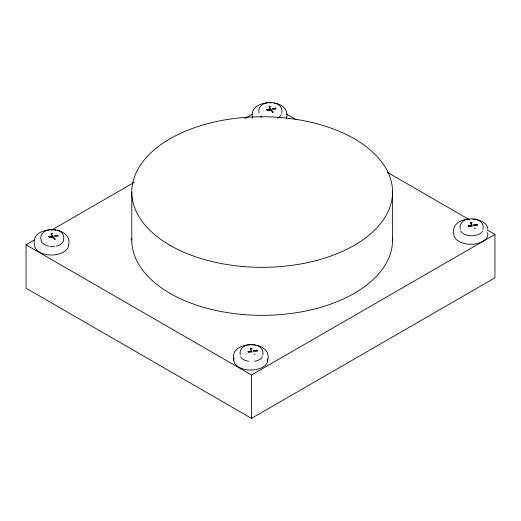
<?xml version="1.0" encoding="UTF-8"?>
<svg xmlns="http://www.w3.org/2000/svg" width="521" height="521" viewBox="0 0 521 521"><rect width="100%" height="100%" fill="white"/><g stroke="black" fill="none" stroke-linecap="round" stroke-linejoin="round"><path stroke-width="0.78" d="M48.616 236.69L52.504 236.085L51.097 233.695L52.771 233.343M54.177 235.733L57.935 235.245M54.477 239.276L53.135 236.873L54.594 239.165M54.581 236.638L58.463 236.033M54.803 239.119L55.923 239.041M266.641 109.671L270.536 109.071L269.123 106.675L270.796 106.323M267.052 110.569L271.161 109.84L272.62 112.152M272.509 112.262L271.167 109.853M272.613 109.618L275.602 109.247M272.835 112.106L273.955 112.028M250.425 348.595L251.832 350.991L247.82 351.701L251.721 351.102L250.308 348.705L251.982 348.354M248.237 352.6L252.353 351.883M253.799 351.649L257.68 351.05M254.02 354.137L255.14 354.059M472.059 222.604L470.385 222.955L471.948 222.714M468.438 226.739L472.43 226.134M471.909 225.235C460.851 225.671 476.63 227.631 470.502 222.845M473.876 225.899L477.757 225.293M474.097 228.387L475.217 228.302M487.2 229.969L494.95 234.443L494.95 277.817L251.513 418.363L26.05 288.191L26.05 244.824L34.49 239.947M51.377 230.197L134.398 182.265M244.863 118.488L252.6 114.021M26.05 244.824L251.513 374.99L494.95 234.443M267.436 102.858C262.284 103.23 257.504 107.443 259.1 112.998M468.705 219.139C463.547 219.51 458.767 223.724 460.369 229.273M271.05 109.964L267.058 110.569M53.025 236.983L49.033 237.589L53.129 236.86M269.123 106.675L270.686 106.434M266.759 109.56L270.646 108.954L269.24 106.564M276.078 108.121L272.092 108.83L275.961 108.231M51.097 233.695L52.654 233.454M48.727 236.58L52.621 235.974L51.208 233.584M477.34 224.395L473.355 225.105L477.229 224.505M250.308 348.705L251.871 348.464M257.263 350.151L253.278 350.861L257.153 350.262M269.598 102.767L271.063 102.878M473.055 219.211C478.962 219.601 486.933 222.063 487.845 228.856M55.962 230.119C46.395 228.459 31.384 232.49 34.581 245.202A16.985 9.808 0 0 0 51.566 255.01A16.985 9.808 0 0 0 68.551 245.202C71.318 234.88 60.95 229.722 52.321 229.657C46.48 229.266 39.095 233.089 41.074 240.012A11.247 6.493 0 0 0 46.695 245.638M255.179 345.136C245.612 343.469 230.595 347.507 233.792 360.213M273.994 103.099C281.653 103.672 288.934 109.872 286.583 118.182A16.985 9.808 0 0 0 286.439 116.899M255.863 345.299C263.346 345.937 270.008 352.255 267.768 360.213M57.942 230.523C62.259 231.532 64.611 235.752 63.569 240.012A11.247 6.493 0 0 1 57.942 245.638M286.394 114.034L296.26 119.732M387.149 172.204L469.584 219.797M470.743 223.555L471.798 225.346M482.863 229.273C484.843 222.35 477.451 218.527 471.616 218.918C462.668 218.696 450.945 223.359 453.876 234.463A16.985 9.808 0 0 0 472.527 244.219A16.985 9.808 0 0 0 487.519 232.548M392.56 192.047L392.56 240.057M281.594 112.998C283.574 106.069 276.189 102.253 270.347 102.637C261.405 102.416 249.683 107.079 252.607 118.182A16.985 9.808 0 0 1 252.757 116.899M262.779 355.029C265.808 341.04 237.257 341.04 240.285 355.029M251.513 374.99L251.513 418.363M131.774 192.047L131.774 240.057M392.495 237.713A130.393 75.284 0 0 1 262.845 315.342A130.393 75.284 0 0 1 131.8 238.494M267.625 358.936A16.985 9.808 0 0 1 250.223 370.021A16.985 9.808 0 0 1 234.124 358.298M262.402 356.709A11.247 6.493 0 0 1 254.443 361.3M248.621 361.3A11.247 6.493 0 0 1 241.796 358.279M241.34 357.777A11.247 6.493 0 0 1 240.669 356.709M57.297 245.84A11.247 6.493 0 0 1 55.936 246.166M54.516 246.381A11.247 6.493 0 0 1 50.12 246.381M48.707 246.166A11.247 6.493 0 0 1 47.346 245.84M482.479 230.953A11.247 6.493 0 0 1 481.808 232.021M481.352 232.522A11.247 6.493 0 0 1 477.861 234.678M477.236 234.899A11.247 6.493 0 0 1 460.746 230.953M281.216 114.679A11.247 6.493 0 0 1 280.539 115.74M280.09 116.242A11.247 6.493 0 0 1 277.198 118.15M261.737 117.173A11.247 6.493 0 0 1 260.611 116.242M169.963 245.28A130.393 75.284 0 0 0 388.112 211.533A130.393 75.284 0 0 0 228.413 119.335A130.393 75.284 0 0 0 169.963 245.28"/></g></svg>
